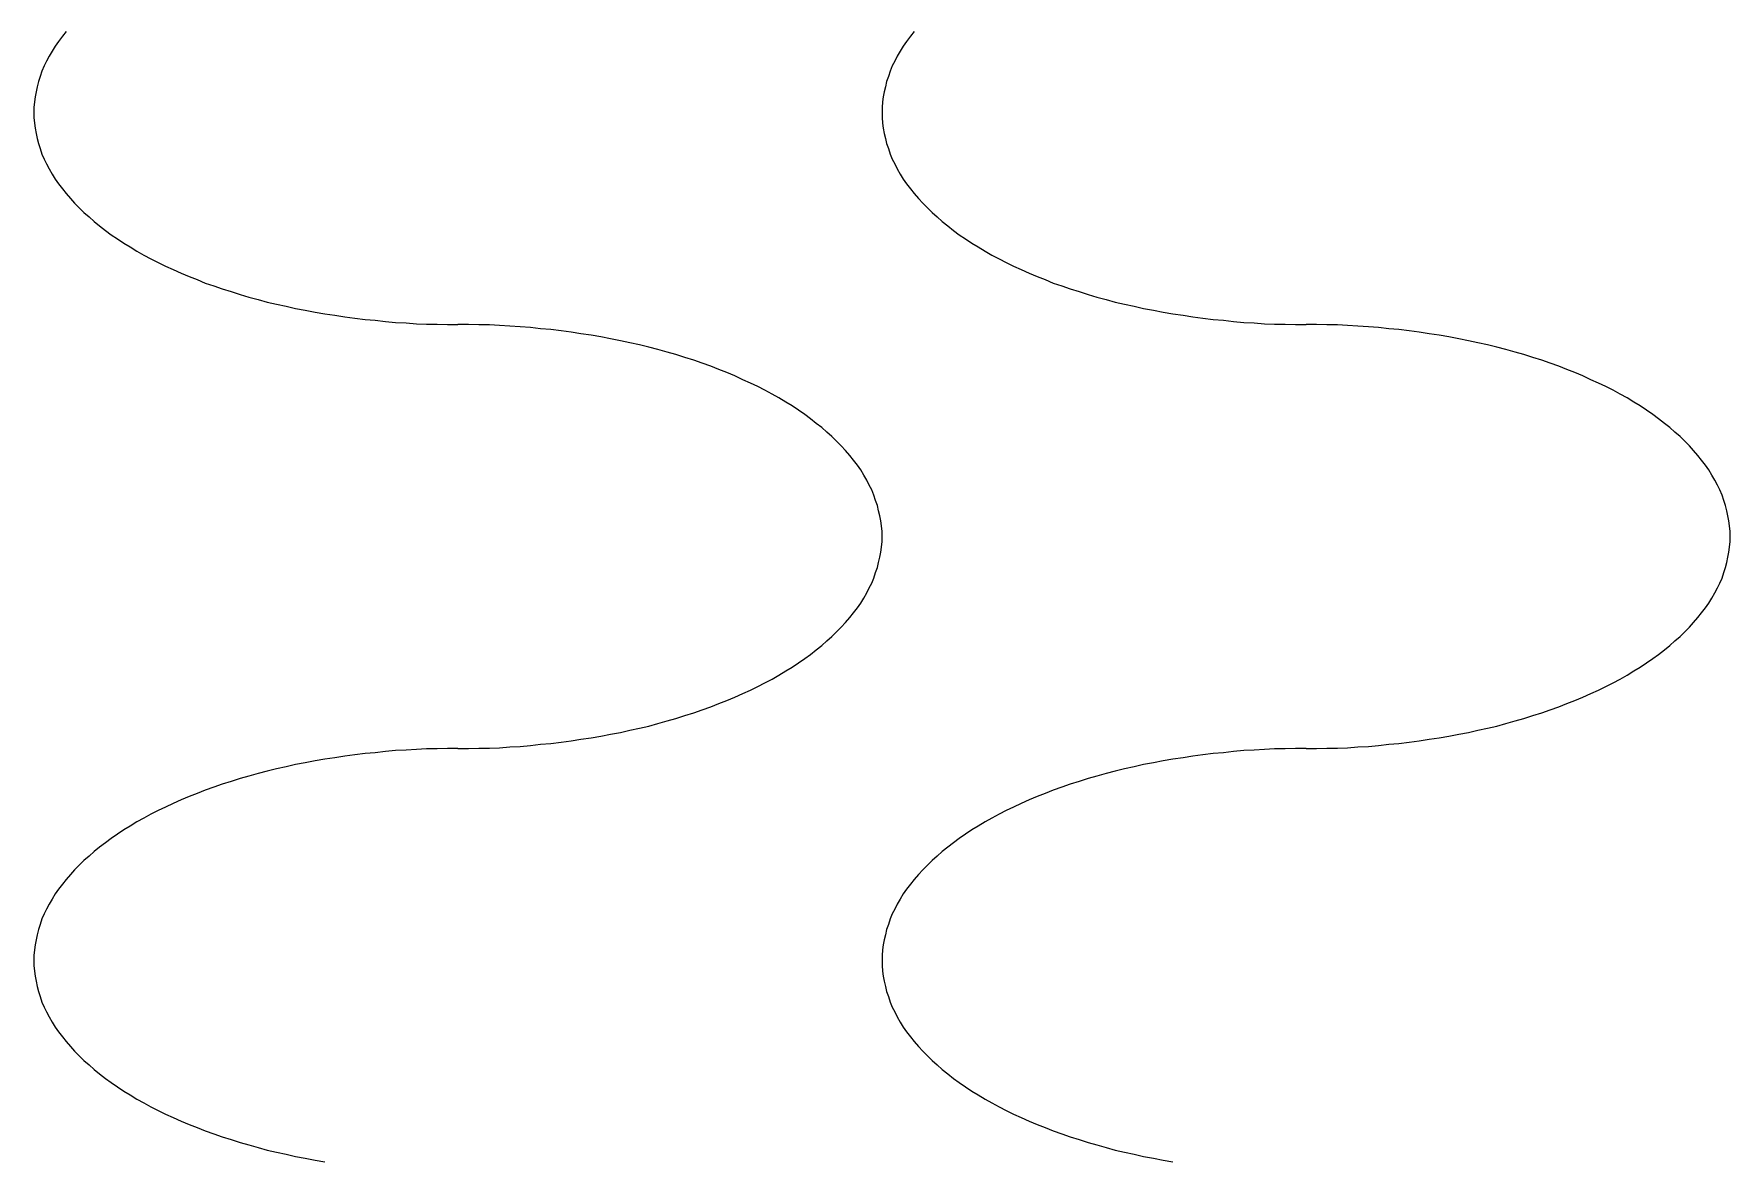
# Model space of a CAD drawing. Extents: x 0 to 40, y 0 to 70.
# Drawn here: x 29.6 to 30, y 56.3027 to 56.5685 of the extents above; entities that cross this region are included whole.
import ezdxf

# ---------------------------------------------------------------- set-up
doc = ezdxf.new("R2010")
doc.units = 0
doc.layers.add('AL_FOIL', color=2, linetype='CONTINUOUS')

msp = doc.modelspace()

# ---------------------------------------------------------------- linework, layer by layer
at = {"layer": 'AL_FOIL'}
for p, q in [((29.6067, 56.568), (29.6058, 56.5668)), ((29.6076, 56.5691), (29.6067, 56.568)), ((29.8067, 56.568), (29.8058, 56.5668)), ((29.8076, 56.5691), (29.8067, 56.568)), ((29.6043, 56.5645), (29.6036, 56.5633)), ((29.605, 56.5657), (29.6043, 56.5645)), ((29.6058, 56.5668), (29.605, 56.5657)), ((29.8043, 56.5645), (29.8036, 56.5633)), ((29.805, 56.5657), (29.8043, 56.5645)), ((29.8058, 56.5668), (29.805, 56.5657)), ((29.6024, 56.561), (29.6019, 56.5598)), ((29.603, 56.5621), (29.6024, 56.561)), ((29.6036, 56.5633), (29.603, 56.5621)), ((29.8024, 56.561), (29.8019, 56.5598)), ((29.803, 56.5621), (29.8024, 56.561)), ((29.8036, 56.5633), (29.803, 56.5621)), ((29.6008, 56.5561), (29.6005, 56.5549)), ((29.6011, 56.5573), (29.6008, 56.5561)), ((29.6015, 56.5585), (29.6011, 56.5573)), ((29.6019, 56.5598), (29.6015, 56.5585)), ((29.8008, 56.5561), (29.8005, 56.5549)), ((29.8011, 56.5573), (29.8008, 56.5561)), ((29.8015, 56.5585), (29.8011, 56.5573)), ((29.8019, 56.5598), (29.8015, 56.5585)), ((29.6001, 56.5525), (29.6, 56.5512)), ((29.6003, 56.5537), (29.6001, 56.5525)), ((29.6005, 56.5549), (29.6003, 56.5537)), ((29.8001, 56.5525), (29.8, 56.5512)), ((29.8003, 56.5537), (29.8001, 56.5525)), ((29.8005, 56.5549), (29.8003, 56.5537)), ((29.6, 56.5512), (29.6, 56.55)), ((29.6, 56.55), (29.6, 56.5488)), ((29.6, 56.5488), (29.6001, 56.5475)), ((29.8, 56.5512), (29.8, 56.55)), ((29.8, 56.55), (29.8, 56.5488)), ((29.8, 56.5488), (29.8001, 56.5475)), ((29.6001, 56.5475), (29.6003, 56.5463)), ((29.6003, 56.5463), (29.6005, 56.5451)), ((29.6005, 56.5451), (29.6008, 56.5439)), ((29.8001, 56.5475), (29.8003, 56.5463)), ((29.8003, 56.5463), (29.8005, 56.5451)), ((29.8005, 56.5451), (29.8008, 56.5439)), ((29.6008, 56.5439), (29.6011, 56.5427)), ((29.6011, 56.5427), (29.6015, 56.5415)), ((29.6015, 56.5415), (29.6019, 56.5402)), ((29.6019, 56.5402), (29.6024, 56.539)), ((29.8008, 56.5439), (29.8011, 56.5427)), ((29.8011, 56.5427), (29.8015, 56.5415)), ((29.8015, 56.5415), (29.8019, 56.5402)), ((29.8019, 56.5402), (29.8024, 56.539)), ((29.6024, 56.539), (29.603, 56.5379)), ((29.603, 56.5379), (29.6036, 56.5367)), ((29.6036, 56.5367), (29.6043, 56.5355)), ((29.8024, 56.539), (29.803, 56.5379)), ((29.803, 56.5379), (29.8036, 56.5367)), ((29.8036, 56.5367), (29.8043, 56.5355)), ((29.6043, 56.5355), (29.605, 56.5343)), ((29.605, 56.5343), (29.6058, 56.5332)), ((29.6058, 56.5332), (29.6067, 56.532)), ((29.6067, 56.532), (29.6076, 56.5309)), ((29.8043, 56.5355), (29.805, 56.5343)), ((29.805, 56.5343), (29.8058, 56.5332)), ((29.8058, 56.5332), (29.8067, 56.532)), ((29.8067, 56.532), (29.8076, 56.5309)), ((29.6076, 56.5309), (29.6086, 56.5297)), ((29.6086, 56.5297), (29.6096, 56.5286)), ((29.6096, 56.5286), (29.6107, 56.5275)), ((29.8076, 56.5309), (29.8086, 56.5297)), ((29.8086, 56.5297), (29.8096, 56.5286)), ((29.8096, 56.5286), (29.8107, 56.5275)), ((29.6107, 56.5275), (29.6118, 56.5264)), ((29.6118, 56.5264), (29.613, 56.5254)), ((29.613, 56.5254), (29.6142, 56.5243)), ((29.6142, 56.5243), (29.6155, 56.5233)), ((29.8107, 56.5275), (29.8118, 56.5264)), ((29.8118, 56.5264), (29.813, 56.5254)), ((29.813, 56.5254), (29.8142, 56.5243)), ((29.8142, 56.5243), (29.8155, 56.5233)), ((29.6155, 56.5233), (29.6169, 56.5222)), ((29.6169, 56.5222), (29.6182, 56.5212)), ((29.6182, 56.5212), (29.6197, 56.5202)), ((29.6197, 56.5202), (29.6212, 56.5192)), ((29.8155, 56.5233), (29.8169, 56.5222)), ((29.8169, 56.5222), (29.8182, 56.5212)), ((29.8182, 56.5212), (29.8197, 56.5202)), ((29.8197, 56.5202), (29.8212, 56.5192)), ((29.6212, 56.5192), (29.6227, 56.5183)), ((29.6227, 56.5183), (29.6243, 56.5173)), ((29.6243, 56.5173), (29.6259, 56.5164)), ((29.6259, 56.5164), (29.6276, 56.5155)), ((29.8212, 56.5192), (29.8227, 56.5183)), ((29.8227, 56.5183), (29.8243, 56.5173)), ((29.8243, 56.5173), (29.8259, 56.5164)), ((29.8259, 56.5164), (29.8276, 56.5155)), ((29.6276, 56.5155), (29.6293, 56.5146)), ((29.6293, 56.5146), (29.631, 56.5138)), ((29.631, 56.5138), (29.6328, 56.513)), ((29.6328, 56.513), (29.6347, 56.5121)), ((29.6347, 56.5121), (29.6366, 56.5113)), ((29.8276, 56.5155), (29.8293, 56.5146)), ((29.8293, 56.5146), (29.831, 56.5138)), ((29.831, 56.5138), (29.8328, 56.513)), ((29.8328, 56.513), (29.8347, 56.5121)), ((29.8347, 56.5121), (29.8366, 56.5113)), ((29.6366, 56.5113), (29.6385, 56.5106)), ((29.6385, 56.5106), (29.6404, 56.5098)), ((29.6404, 56.5098), (29.6424, 56.5091)), ((29.6424, 56.5091), (29.6444, 56.5084)), ((29.6444, 56.5084), (29.6465, 56.5078)), ((29.8366, 56.5113), (29.8385, 56.5106)), ((29.8385, 56.5106), (29.8404, 56.5098)), ((29.8404, 56.5098), (29.8424, 56.5091)), ((29.8424, 56.5091), (29.8444, 56.5084)), ((29.8444, 56.5084), (29.8465, 56.5078)), ((29.6465, 56.5078), (29.6486, 56.5071)), ((29.6486, 56.5071), (29.6507, 56.5065)), ((29.6507, 56.5065), (29.6529, 56.5059)), ((29.6529, 56.5059), (29.655, 56.5053)), ((29.655, 56.5053), (29.6572, 56.5048)), ((29.6572, 56.5048), (29.6595, 56.5043)), ((29.6595, 56.5043), (29.6617, 56.5038)), ((29.8465, 56.5078), (29.8486, 56.5071)), ((29.8486, 56.5071), (29.8507, 56.5065)), ((29.8507, 56.5065), (29.8529, 56.5059)), ((29.8529, 56.5059), (29.855, 56.5053)), ((29.855, 56.5053), (29.8572, 56.5048)), ((29.8572, 56.5048), (29.8595, 56.5043)), ((29.8595, 56.5043), (29.8617, 56.5038)), ((29.6617, 56.5038), (29.664, 56.5034)), ((29.664, 56.5034), (29.6663, 56.5029)), ((29.6663, 56.5029), (29.6686, 56.5025)), ((29.6686, 56.5025), (29.671, 56.5022)), ((29.671, 56.5022), (29.6733, 56.5018)), ((29.6733, 56.5018), (29.6757, 56.5015)), ((29.6757, 56.5015), (29.6781, 56.5012)), ((29.6781, 56.5012), (29.6805, 56.501)), ((29.6805, 56.501), (29.6829, 56.5007)), ((29.6829, 56.5007), (29.6853, 56.5005)), ((29.6853, 56.5005), (29.6878, 56.5004)), ((29.6878, 56.5004), (29.6902, 56.5002)), ((29.6902, 56.5002), (29.6926, 56.5001)), ((29.6926, 56.5001), (29.6951, 56.5001)), ((29.6951, 56.5001), (29.6975, 56.5)), ((29.6975, 56.5), (29.7, 56.5)), ((29.7025, 56.5), (29.7, 56.5)), ((29.7049, 56.4999), (29.7025, 56.5)), ((29.8617, 56.5038), (29.864, 56.5034)), ((29.864, 56.5034), (29.8663, 56.5029)), ((29.8663, 56.5029), (29.8686, 56.5025)), ((29.8686, 56.5025), (29.871, 56.5022)), ((29.871, 56.5022), (29.8733, 56.5018)), ((29.8733, 56.5018), (29.8757, 56.5015)), ((29.8757, 56.5015), (29.8781, 56.5012)), ((29.8781, 56.5012), (29.8805, 56.501)), ((29.8805, 56.501), (29.8829, 56.5007)), ((29.8829, 56.5007), (29.8853, 56.5005)), ((29.8853, 56.5005), (29.8878, 56.5004)), ((29.8878, 56.5004), (29.8902, 56.5002)), ((29.8902, 56.5002), (29.8926, 56.5001)), ((29.8926, 56.5001), (29.8951, 56.5001)), ((29.8951, 56.5001), (29.8975, 56.5)), ((29.8975, 56.5), (29.9, 56.5)), ((29.9025, 56.5), (29.9, 56.5)), ((29.9049, 56.4999), (29.9025, 56.5)), ((29.7074, 56.4999), (29.7049, 56.4999)), ((29.7098, 56.4998), (29.7074, 56.4999)), ((29.7122, 56.4996), (29.7098, 56.4998)), ((29.7147, 56.4995), (29.7122, 56.4996)), ((29.7171, 56.4993), (29.7147, 56.4995)), ((29.7195, 56.499), (29.7171, 56.4993)), ((29.7219, 56.4988), (29.7195, 56.499)), ((29.7243, 56.4985), (29.7219, 56.4988)), ((29.7267, 56.4982), (29.7243, 56.4985)), ((29.729, 56.4978), (29.7267, 56.4982)), ((29.7314, 56.4975), (29.729, 56.4978)), ((29.7337, 56.4971), (29.7314, 56.4975)), ((29.736, 56.4966), (29.7337, 56.4971)), ((29.7383, 56.4962), (29.736, 56.4966)), ((29.7405, 56.4957), (29.7383, 56.4962)), ((29.9074, 56.4999), (29.9049, 56.4999)), ((29.9098, 56.4998), (29.9074, 56.4999)), ((29.9122, 56.4996), (29.9098, 56.4998)), ((29.9147, 56.4995), (29.9122, 56.4996)), ((29.9171, 56.4993), (29.9147, 56.4995)), ((29.9195, 56.499), (29.9171, 56.4993)), ((29.9219, 56.4988), (29.9195, 56.499)), ((29.9243, 56.4985), (29.9219, 56.4988)), ((29.9267, 56.4982), (29.9243, 56.4985)), ((29.929, 56.4978), (29.9267, 56.4982)), ((29.9314, 56.4975), (29.929, 56.4978)), ((29.9337, 56.4971), (29.9314, 56.4975)), ((29.936, 56.4966), (29.9337, 56.4971)), ((29.9383, 56.4962), (29.936, 56.4966)), ((29.9405, 56.4957), (29.9383, 56.4962)), ((29.7428, 56.4952), (29.7405, 56.4957)), ((29.745, 56.4947), (29.7428, 56.4952)), ((29.7471, 56.4941), (29.745, 56.4947)), ((29.7493, 56.4935), (29.7471, 56.4941)), ((29.7514, 56.4929), (29.7493, 56.4935)), ((29.7535, 56.4922), (29.7514, 56.4929)), ((29.7556, 56.4916), (29.7535, 56.4922)), ((29.9428, 56.4952), (29.9405, 56.4957)), ((29.945, 56.4947), (29.9428, 56.4952)), ((29.9471, 56.4941), (29.945, 56.4947)), ((29.9493, 56.4935), (29.9471, 56.4941)), ((29.9514, 56.4929), (29.9493, 56.4935)), ((29.9535, 56.4922), (29.9514, 56.4929)), ((29.9556, 56.4916), (29.9535, 56.4922)), ((29.7576, 56.4909), (29.7556, 56.4916)), ((29.7596, 56.4902), (29.7576, 56.4909)), ((29.7615, 56.4894), (29.7596, 56.4902)), ((29.7634, 56.4887), (29.7615, 56.4894)), ((29.7653, 56.4879), (29.7634, 56.4887)), ((29.9576, 56.4909), (29.9556, 56.4916)), ((29.9596, 56.4902), (29.9576, 56.4909)), ((29.9615, 56.4894), (29.9596, 56.4902)), ((29.9634, 56.4887), (29.9615, 56.4894)), ((29.9653, 56.4879), (29.9634, 56.4887)), ((29.7672, 56.487), (29.7653, 56.4879)), ((29.769, 56.4862), (29.7672, 56.487)), ((29.7707, 56.4854), (29.769, 56.4862)), ((29.7724, 56.4845), (29.7707, 56.4854)), ((29.7741, 56.4836), (29.7724, 56.4845)), ((29.9672, 56.487), (29.9653, 56.4879)), ((29.969, 56.4862), (29.9672, 56.487)), ((29.9707, 56.4854), (29.969, 56.4862)), ((29.9724, 56.4845), (29.9707, 56.4854)), ((29.9741, 56.4836), (29.9724, 56.4845)), ((29.7757, 56.4827), (29.7741, 56.4836)), ((29.7773, 56.4817), (29.7757, 56.4827)), ((29.7788, 56.4808), (29.7773, 56.4817)), ((29.7803, 56.4798), (29.7788, 56.4808)), ((29.9757, 56.4827), (29.9741, 56.4836)), ((29.9773, 56.4817), (29.9757, 56.4827)), ((29.9788, 56.4808), (29.9773, 56.4817)), ((29.9803, 56.4798), (29.9788, 56.4808)), ((29.7818, 56.4788), (29.7803, 56.4798)), ((29.7831, 56.4778), (29.7818, 56.4788)), ((29.7845, 56.4767), (29.7831, 56.4778)), ((29.7858, 56.4757), (29.7845, 56.4767)), ((29.9818, 56.4788), (29.9803, 56.4798)), ((29.9831, 56.4778), (29.9818, 56.4788)), ((29.9845, 56.4767), (29.9831, 56.4778)), ((29.9858, 56.4757), (29.9845, 56.4767)), ((29.787, 56.4746), (29.7858, 56.4757)), ((29.7882, 56.4736), (29.787, 56.4746)), ((29.7893, 56.4725), (29.7882, 56.4736)), ((29.7904, 56.4714), (29.7893, 56.4725)), ((29.987, 56.4746), (29.9858, 56.4757)), ((29.9882, 56.4736), (29.987, 56.4746)), ((29.9893, 56.4725), (29.9882, 56.4736)), ((29.9904, 56.4714), (29.9893, 56.4725)), ((29.7914, 56.4703), (29.7904, 56.4714)), ((29.7924, 56.4691), (29.7914, 56.4703)), ((29.7933, 56.468), (29.7924, 56.4691)), ((29.7942, 56.4668), (29.7933, 56.468)), ((29.9914, 56.4703), (29.9904, 56.4714)), ((29.9924, 56.4691), (29.9914, 56.4703)), ((29.9933, 56.468), (29.9924, 56.4691)), ((29.9942, 56.4668), (29.9933, 56.468)), ((29.795, 56.4657), (29.7942, 56.4668)), ((29.7957, 56.4645), (29.795, 56.4657)), ((29.7964, 56.4633), (29.7957, 56.4645)), ((29.995, 56.4657), (29.9942, 56.4668)), ((29.9957, 56.4645), (29.995, 56.4657)), ((29.9964, 56.4633), (29.9957, 56.4645)), ((29.797, 56.4621), (29.7964, 56.4633)), ((29.7976, 56.461), (29.797, 56.4621)), ((29.7981, 56.4598), (29.7976, 56.461)), ((29.997, 56.4621), (29.9964, 56.4633)), ((29.9976, 56.461), (29.997, 56.4621)), ((29.9981, 56.4598), (29.9976, 56.461)), ((29.7985, 56.4585), (29.7981, 56.4598)), ((29.7989, 56.4573), (29.7985, 56.4585)), ((29.7992, 56.4561), (29.7989, 56.4573)), ((29.7995, 56.4549), (29.7992, 56.4561)), ((29.9985, 56.4585), (29.9981, 56.4598)), ((29.9989, 56.4573), (29.9985, 56.4585)), ((29.9992, 56.4561), (29.9989, 56.4573)), ((29.9995, 56.4549), (29.9992, 56.4561)), ((29.7997, 56.4537), (29.7995, 56.4549)), ((29.7999, 56.4525), (29.7997, 56.4537)), ((29.8, 56.4512), (29.7999, 56.4525)), ((29.9997, 56.4537), (29.9995, 56.4549)), ((29.9999, 56.4525), (29.9997, 56.4537)), ((30, 56.4512), (29.9999, 56.4525)), ((29.7999, 56.4475), (29.8, 56.4488)), ((29.8, 56.45), (29.8, 56.4512)), ((29.8, 56.4488), (29.8, 56.45)), ((29.9999, 56.4475), (30, 56.4488)), ((30, 56.45), (30, 56.4512)), ((30, 56.4488), (30, 56.45)), ((29.7992, 56.4439), (29.7995, 56.4451)), ((29.7995, 56.4451), (29.7997, 56.4463)), ((29.7997, 56.4463), (29.7999, 56.4475)), ((29.9992, 56.4439), (29.9995, 56.4451)), ((29.9995, 56.4451), (29.9997, 56.4463)), ((29.9997, 56.4463), (29.9999, 56.4475)), ((29.7976, 56.439), (29.7981, 56.4402)), ((29.7981, 56.4402), (29.7985, 56.4415)), ((29.7985, 56.4415), (29.7989, 56.4427)), ((29.7989, 56.4427), (29.7992, 56.4439)), ((29.9976, 56.439), (29.9981, 56.4402)), ((29.9981, 56.4402), (29.9985, 56.4415)), ((29.9985, 56.4415), (29.9989, 56.4427)), ((29.9989, 56.4427), (29.9992, 56.4439)), ((29.7957, 56.4355), (29.7964, 56.4367)), ((29.7964, 56.4367), (29.797, 56.4379)), ((29.797, 56.4379), (29.7976, 56.439)), ((29.9957, 56.4355), (29.9964, 56.4367)), ((29.9964, 56.4367), (29.997, 56.4379)), ((29.997, 56.4379), (29.9976, 56.439)), ((29.7924, 56.4309), (29.7933, 56.432)), ((29.7933, 56.432), (29.7942, 56.4332)), ((29.7942, 56.4332), (29.795, 56.4343)), ((29.795, 56.4343), (29.7957, 56.4355)), ((29.9924, 56.4309), (29.9933, 56.432)), ((29.9933, 56.432), (29.9942, 56.4332)), ((29.9942, 56.4332), (29.995, 56.4343)), ((29.995, 56.4343), (29.9957, 56.4355)), ((29.7893, 56.4275), (29.7904, 56.4286)), ((29.7904, 56.4286), (29.7914, 56.4297)), ((29.7914, 56.4297), (29.7924, 56.4309)), ((29.9893, 56.4275), (29.9904, 56.4286)), ((29.9904, 56.4286), (29.9914, 56.4297)), ((29.9914, 56.4297), (29.9924, 56.4309)), ((29.7845, 56.4233), (29.7858, 56.4243)), ((29.7858, 56.4243), (29.787, 56.4254)), ((29.787, 56.4254), (29.7882, 56.4264)), ((29.7882, 56.4264), (29.7893, 56.4275)), ((29.9845, 56.4233), (29.9858, 56.4243)), ((29.9858, 56.4243), (29.987, 56.4254)), ((29.987, 56.4254), (29.9882, 56.4264)), ((29.9882, 56.4264), (29.9893, 56.4275)), ((29.7788, 56.4192), (29.7803, 56.4202)), ((29.7803, 56.4202), (29.7818, 56.4212)), ((29.7818, 56.4212), (29.7831, 56.4222)), ((29.7831, 56.4222), (29.7845, 56.4233)), ((29.9788, 56.4192), (29.9803, 56.4202)), ((29.9803, 56.4202), (29.9818, 56.4212)), ((29.9818, 56.4212), (29.9831, 56.4222)), ((29.9831, 56.4222), (29.9845, 56.4233)), ((29.7724, 56.4155), (29.7741, 56.4164)), ((29.7741, 56.4164), (29.7757, 56.4173)), ((29.7757, 56.4173), (29.7773, 56.4183)), ((29.7773, 56.4183), (29.7788, 56.4192)), ((29.9724, 56.4155), (29.9741, 56.4164)), ((29.9741, 56.4164), (29.9757, 56.4173)), ((29.9757, 56.4173), (29.9773, 56.4183)), ((29.9773, 56.4183), (29.9788, 56.4192)), ((29.7634, 56.4113), (29.7653, 56.4121)), ((29.7653, 56.4121), (29.7672, 56.413)), ((29.7672, 56.413), (29.769, 56.4138)), ((29.769, 56.4138), (29.7707, 56.4146)), ((29.7707, 56.4146), (29.7724, 56.4155)), ((29.9634, 56.4113), (29.9653, 56.4121)), ((29.9653, 56.4121), (29.9672, 56.413)), ((29.9672, 56.413), (29.969, 56.4138)), ((29.969, 56.4138), (29.9707, 56.4146)), ((29.9707, 56.4146), (29.9724, 56.4155)), ((29.7535, 56.4078), (29.7556, 56.4084)), ((29.7556, 56.4084), (29.7576, 56.4091)), ((29.7576, 56.4091), (29.7596, 56.4098)), ((29.7596, 56.4098), (29.7615, 56.4106)), ((29.7615, 56.4106), (29.7634, 56.4113)), ((29.9535, 56.4078), (29.9556, 56.4084)), ((29.9556, 56.4084), (29.9576, 56.4091)), ((29.9576, 56.4091), (29.9596, 56.4098)), ((29.9596, 56.4098), (29.9615, 56.4106)), ((29.9615, 56.4106), (29.9634, 56.4113)), ((29.7383, 56.4038), (29.7405, 56.4043)), ((29.7405, 56.4043), (29.7428, 56.4048)), ((29.7428, 56.4048), (29.745, 56.4053)), ((29.745, 56.4053), (29.7471, 56.4059)), ((29.7471, 56.4059), (29.7493, 56.4065)), ((29.7493, 56.4065), (29.7514, 56.4071)), ((29.7514, 56.4071), (29.7535, 56.4078)), ((29.9383, 56.4038), (29.9405, 56.4043)), ((29.9405, 56.4043), (29.9428, 56.4048)), ((29.9428, 56.4048), (29.945, 56.4053)), ((29.945, 56.4053), (29.9471, 56.4059)), ((29.9471, 56.4059), (29.9493, 56.4065)), ((29.9493, 56.4065), (29.9514, 56.4071)), ((29.9514, 56.4071), (29.9535, 56.4078)), ((29.6975, 56.4), (29.6951, 56.3999)), ((29.7, 56.4), (29.6975, 56.4)), ((29.7, 56.4), (29.7025, 56.4)), ((29.7025, 56.4), (29.7049, 56.4001)), ((29.7049, 56.4001), (29.7074, 56.4001)), ((29.7074, 56.4001), (29.7098, 56.4002)), ((29.7098, 56.4002), (29.7122, 56.4004)), ((29.7122, 56.4004), (29.7147, 56.4005)), ((29.7147, 56.4005), (29.7171, 56.4007)), ((29.7171, 56.4007), (29.7195, 56.401)), ((29.7195, 56.401), (29.7219, 56.4012)), ((29.7219, 56.4012), (29.7243, 56.4015)), ((29.7243, 56.4015), (29.7267, 56.4018)), ((29.7267, 56.4018), (29.729, 56.4022)), ((29.729, 56.4022), (29.7314, 56.4025)), ((29.7314, 56.4025), (29.7337, 56.4029)), ((29.7337, 56.4029), (29.736, 56.4034)), ((29.736, 56.4034), (29.7383, 56.4038)), ((29.8975, 56.4), (29.8951, 56.3999)), ((29.9, 56.4), (29.8975, 56.4)), ((29.9, 56.4), (29.9025, 56.4)), ((29.9025, 56.4), (29.9049, 56.4001)), ((29.9049, 56.4001), (29.9074, 56.4001)), ((29.9074, 56.4001), (29.9098, 56.4002)), ((29.9098, 56.4002), (29.9122, 56.4004)), ((29.9122, 56.4004), (29.9147, 56.4005)), ((29.9147, 56.4005), (29.9171, 56.4007)), ((29.9171, 56.4007), (29.9195, 56.401)), ((29.9195, 56.401), (29.9219, 56.4012)), ((29.9219, 56.4012), (29.9243, 56.4015)), ((29.9243, 56.4015), (29.9267, 56.4018)), ((29.9267, 56.4018), (29.929, 56.4022)), ((29.929, 56.4022), (29.9314, 56.4025)), ((29.9314, 56.4025), (29.9337, 56.4029)), ((29.9337, 56.4029), (29.936, 56.4034)), ((29.936, 56.4034), (29.9383, 56.4038)), ((29.6617, 56.3962), (29.6595, 56.3957)), ((29.664, 56.3966), (29.6617, 56.3962)), ((29.6663, 56.3971), (29.664, 56.3966)), ((29.6686, 56.3975), (29.6663, 56.3971)), ((29.671, 56.3978), (29.6686, 56.3975)), ((29.6733, 56.3982), (29.671, 56.3978)), ((29.6757, 56.3985), (29.6733, 56.3982)), ((29.6781, 56.3988), (29.6757, 56.3985)), ((29.6805, 56.399), (29.6781, 56.3988)), ((29.6829, 56.3993), (29.6805, 56.399)), ((29.6853, 56.3995), (29.6829, 56.3993)), ((29.6878, 56.3996), (29.6853, 56.3995)), ((29.6902, 56.3998), (29.6878, 56.3996)), ((29.6926, 56.3999), (29.6902, 56.3998)), ((29.6951, 56.3999), (29.6926, 56.3999)), ((29.8617, 56.3962), (29.8595, 56.3957)), ((29.864, 56.3966), (29.8617, 56.3962)), ((29.8663, 56.3971), (29.864, 56.3966)), ((29.8686, 56.3975), (29.8663, 56.3971)), ((29.871, 56.3978), (29.8686, 56.3975)), ((29.8733, 56.3982), (29.871, 56.3978)), ((29.8757, 56.3985), (29.8733, 56.3982)), ((29.8781, 56.3988), (29.8757, 56.3985)), ((29.8805, 56.399), (29.8781, 56.3988)), ((29.8829, 56.3993), (29.8805, 56.399)), ((29.8853, 56.3995), (29.8829, 56.3993)), ((29.8878, 56.3996), (29.8853, 56.3995)), ((29.8902, 56.3998), (29.8878, 56.3996)), ((29.8926, 56.3999), (29.8902, 56.3998)), ((29.8951, 56.3999), (29.8926, 56.3999)), ((29.6465, 56.3922), (29.6444, 56.3916)), ((29.6486, 56.3929), (29.6465, 56.3922)), ((29.6507, 56.3935), (29.6486, 56.3929)), ((29.6529, 56.3941), (29.6507, 56.3935)), ((29.655, 56.3947), (29.6529, 56.3941)), ((29.6572, 56.3952), (29.655, 56.3947)), ((29.6595, 56.3957), (29.6572, 56.3952)), ((29.8465, 56.3922), (29.8444, 56.3916)), ((29.8486, 56.3929), (29.8465, 56.3922)), ((29.8507, 56.3935), (29.8486, 56.3929)), ((29.8529, 56.3941), (29.8507, 56.3935)), ((29.855, 56.3947), (29.8529, 56.3941)), ((29.8572, 56.3952), (29.855, 56.3947)), ((29.8595, 56.3957), (29.8572, 56.3952)), ((29.6366, 56.3887), (29.6347, 56.3879)), ((29.6385, 56.3894), (29.6366, 56.3887)), ((29.6404, 56.3902), (29.6385, 56.3894)), ((29.6424, 56.3909), (29.6404, 56.3902)), ((29.6444, 56.3916), (29.6424, 56.3909)), ((29.8366, 56.3887), (29.8347, 56.3879)), ((29.8385, 56.3894), (29.8366, 56.3887)), ((29.8404, 56.3902), (29.8385, 56.3894)), ((29.8424, 56.3909), (29.8404, 56.3902)), ((29.8444, 56.3916), (29.8424, 56.3909)), ((29.6276, 56.3845), (29.6259, 56.3836)), ((29.6293, 56.3854), (29.6276, 56.3845)), ((29.631, 56.3862), (29.6293, 56.3854)), ((29.6328, 56.387), (29.631, 56.3862)), ((29.6347, 56.3879), (29.6328, 56.387)), ((29.8276, 56.3845), (29.8259, 56.3836)), ((29.8293, 56.3854), (29.8276, 56.3845)), ((29.831, 56.3862), (29.8293, 56.3854)), ((29.8328, 56.387), (29.831, 56.3862)), ((29.8347, 56.3879), (29.8328, 56.387)), ((29.6212, 56.3808), (29.6197, 56.3798)), ((29.6227, 56.3817), (29.6212, 56.3808)), ((29.6243, 56.3827), (29.6227, 56.3817)), ((29.6259, 56.3836), (29.6243, 56.3827)), ((29.8212, 56.3808), (29.8197, 56.3798)), ((29.8227, 56.3817), (29.8212, 56.3808)), ((29.8243, 56.3827), (29.8227, 56.3817)), ((29.8259, 56.3836), (29.8243, 56.3827)), ((29.6155, 56.3767), (29.6142, 56.3757)), ((29.6169, 56.3778), (29.6155, 56.3767)), ((29.6182, 56.3788), (29.6169, 56.3778)), ((29.6197, 56.3798), (29.6182, 56.3788)), ((29.8155, 56.3767), (29.8142, 56.3757)), ((29.8169, 56.3778), (29.8155, 56.3767)), ((29.8182, 56.3788), (29.8169, 56.3778)), ((29.8197, 56.3798), (29.8182, 56.3788)), ((29.6107, 56.3725), (29.6096, 56.3714)), ((29.6118, 56.3736), (29.6107, 56.3725)), ((29.613, 56.3746), (29.6118, 56.3736)), ((29.6142, 56.3757), (29.613, 56.3746)), ((29.8107, 56.3725), (29.8096, 56.3714)), ((29.8118, 56.3736), (29.8107, 56.3725)), ((29.813, 56.3746), (29.8118, 56.3736)), ((29.8142, 56.3757), (29.813, 56.3746)), ((29.6067, 56.368), (29.6058, 56.3668)), ((29.6076, 56.3691), (29.6067, 56.368)), ((29.6086, 56.3703), (29.6076, 56.3691)), ((29.6096, 56.3714), (29.6086, 56.3703)), ((29.8067, 56.368), (29.8058, 56.3668)), ((29.8076, 56.3691), (29.8067, 56.368)), ((29.8086, 56.3703), (29.8076, 56.3691)), ((29.8096, 56.3714), (29.8086, 56.3703)), ((29.6043, 56.3645), (29.6036, 56.3633)), ((29.605, 56.3657), (29.6043, 56.3645)), ((29.6058, 56.3668), (29.605, 56.3657)), ((29.8043, 56.3645), (29.8036, 56.3633)), ((29.805, 56.3657), (29.8043, 56.3645)), ((29.8058, 56.3668), (29.805, 56.3657)), ((29.6024, 56.361), (29.6019, 56.3598)), ((29.603, 56.3621), (29.6024, 56.361)), ((29.6036, 56.3633), (29.603, 56.3621)), ((29.8024, 56.361), (29.8019, 56.3598)), ((29.803, 56.3621), (29.8024, 56.361)), ((29.8036, 56.3633), (29.803, 56.3621)), ((29.6008, 56.3561), (29.6005, 56.3549)), ((29.6011, 56.3573), (29.6008, 56.3561)), ((29.6015, 56.3585), (29.6011, 56.3573)), ((29.6019, 56.3598), (29.6015, 56.3585)), ((29.8008, 56.3561), (29.8005, 56.3549)), ((29.8011, 56.3573), (29.8008, 56.3561)), ((29.8015, 56.3585), (29.8011, 56.3573)), ((29.8019, 56.3598), (29.8015, 56.3585)), ((29.6001, 56.3525), (29.6, 56.3512)), ((29.6003, 56.3537), (29.6001, 56.3525)), ((29.6005, 56.3549), (29.6003, 56.3537)), ((29.8001, 56.3525), (29.8, 56.3512)), ((29.8003, 56.3537), (29.8001, 56.3525)), ((29.8005, 56.3549), (29.8003, 56.3537)), ((29.6, 56.3512), (29.6, 56.35)), ((29.6, 56.35), (29.6, 56.3488)), ((29.6, 56.3488), (29.6001, 56.3475)), ((29.8, 56.3512), (29.8, 56.35)), ((29.8, 56.35), (29.8, 56.3488)), ((29.8, 56.3488), (29.8001, 56.3475)), ((29.6001, 56.3475), (29.6003, 56.3463)), ((29.6003, 56.3463), (29.6005, 56.3451)), ((29.6005, 56.3451), (29.6008, 56.3439)), ((29.8001, 56.3475), (29.8003, 56.3463)), ((29.8003, 56.3463), (29.8005, 56.3451)), ((29.8005, 56.3451), (29.8008, 56.3439)), ((29.6008, 56.3439), (29.6011, 56.3427)), ((29.6011, 56.3427), (29.6015, 56.3415)), ((29.6015, 56.3415), (29.6019, 56.3402)), ((29.6019, 56.3402), (29.6024, 56.339)), ((29.8008, 56.3439), (29.8011, 56.3427)), ((29.8011, 56.3427), (29.8015, 56.3415)), ((29.8015, 56.3415), (29.8019, 56.3402)), ((29.8019, 56.3402), (29.8024, 56.339)), ((29.6024, 56.339), (29.603, 56.3379)), ((29.603, 56.3379), (29.6036, 56.3367)), ((29.6036, 56.3367), (29.6043, 56.3355)), ((29.8024, 56.339), (29.803, 56.3379)), ((29.803, 56.3379), (29.8036, 56.3367)), ((29.8036, 56.3367), (29.8043, 56.3355)), ((29.6043, 56.3355), (29.605, 56.3343)), ((29.605, 56.3343), (29.6058, 56.3332)), ((29.6058, 56.3332), (29.6067, 56.332)), ((29.6067, 56.332), (29.6076, 56.3309)), ((29.8043, 56.3355), (29.805, 56.3343)), ((29.805, 56.3343), (29.8058, 56.3332)), ((29.8058, 56.3332), (29.8067, 56.332)), ((29.8067, 56.332), (29.8076, 56.3309)), ((29.6076, 56.3309), (29.6086, 56.3297)), ((29.6086, 56.3297), (29.6096, 56.3286)), ((29.6096, 56.3286), (29.6107, 56.3275)), ((29.8076, 56.3309), (29.8086, 56.3297)), ((29.8086, 56.3297), (29.8096, 56.3286)), ((29.8096, 56.3286), (29.8107, 56.3275)), ((29.6107, 56.3275), (29.6118, 56.3264)), ((29.6118, 56.3264), (29.613, 56.3254)), ((29.613, 56.3254), (29.6142, 56.3243)), ((29.6142, 56.3243), (29.6155, 56.3233)), ((29.8107, 56.3275), (29.8118, 56.3264)), ((29.8118, 56.3264), (29.813, 56.3254)), ((29.813, 56.3254), (29.8142, 56.3243)), ((29.8142, 56.3243), (29.8155, 56.3233)), ((29.6155, 56.3233), (29.6169, 56.3222)), ((29.6169, 56.3222), (29.6182, 56.3212)), ((29.6182, 56.3212), (29.6197, 56.3202)), ((29.6197, 56.3202), (29.6212, 56.3192)), ((29.8155, 56.3233), (29.8169, 56.3222)), ((29.8169, 56.3222), (29.8182, 56.3212)), ((29.8182, 56.3212), (29.8197, 56.3202)), ((29.8197, 56.3202), (29.8212, 56.3192)), ((29.6212, 56.3192), (29.6227, 56.3183)), ((29.6227, 56.3183), (29.6243, 56.3173)), ((29.6243, 56.3173), (29.6259, 56.3164)), ((29.6259, 56.3164), (29.6276, 56.3155)), ((29.8212, 56.3192), (29.8227, 56.3183)), ((29.8227, 56.3183), (29.8243, 56.3173)), ((29.8243, 56.3173), (29.8259, 56.3164)), ((29.8259, 56.3164), (29.8276, 56.3155)), ((29.6276, 56.3155), (29.6293, 56.3146)), ((29.6293, 56.3146), (29.631, 56.3138)), ((29.631, 56.3138), (29.6328, 56.313)), ((29.6328, 56.313), (29.6347, 56.3121)), ((29.6347, 56.3121), (29.6366, 56.3113)), ((29.8276, 56.3155), (29.8293, 56.3146)), ((29.8293, 56.3146), (29.831, 56.3138)), ((29.831, 56.3138), (29.8328, 56.313)), ((29.8328, 56.313), (29.8347, 56.3121)), ((29.8347, 56.3121), (29.8366, 56.3113)), ((29.6366, 56.3113), (29.6385, 56.3106)), ((29.6385, 56.3106), (29.6404, 56.3098)), ((29.6404, 56.3098), (29.6424, 56.3091)), ((29.6424, 56.3091), (29.6444, 56.3084)), ((29.6444, 56.3084), (29.6465, 56.3078)), ((29.8366, 56.3113), (29.8385, 56.3106)), ((29.8385, 56.3106), (29.8404, 56.3098)), ((29.8404, 56.3098), (29.8424, 56.3091)), ((29.8424, 56.3091), (29.8444, 56.3084)), ((29.8444, 56.3084), (29.8465, 56.3078)), ((29.6465, 56.3078), (29.6486, 56.3071)), ((29.6486, 56.3071), (29.6507, 56.3065)), ((29.6507, 56.3065), (29.6529, 56.3059)), ((29.6529, 56.3059), (29.655, 56.3053)), ((29.655, 56.3053), (29.6572, 56.3048)), ((29.6572, 56.3048), (29.6595, 56.3043)), ((29.6595, 56.3043), (29.6617, 56.3038)), ((29.8465, 56.3078), (29.8486, 56.3071)), ((29.8486, 56.3071), (29.8507, 56.3065)), ((29.8507, 56.3065), (29.8529, 56.3059)), ((29.8529, 56.3059), (29.855, 56.3053)), ((29.855, 56.3053), (29.8572, 56.3048)), ((29.8572, 56.3048), (29.8595, 56.3043)), ((29.8595, 56.3043), (29.8617, 56.3038)), ((29.6617, 56.3038), (29.664, 56.3034)), ((29.664, 56.3034), (29.6663, 56.3029)), ((29.6663, 56.3029), (29.6686, 56.3025)), ((29.8617, 56.3038), (29.864, 56.3034)), ((29.864, 56.3034), (29.8663, 56.3029)), ((29.8663, 56.3029), (29.8686, 56.3025))]:
    msp.add_line(p, q, dxfattribs=at)

doc.saveas('drawing.dxf')
